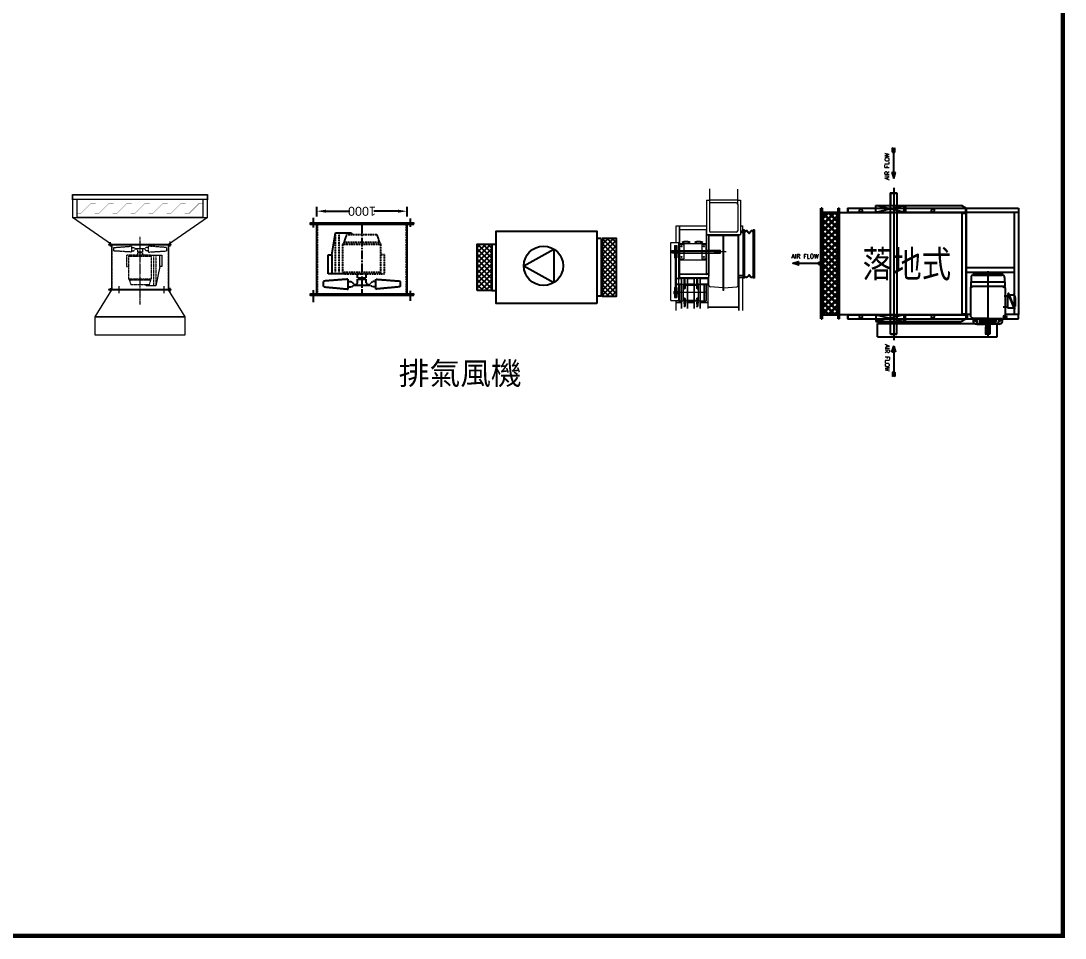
# Model space of a CAD drawing. Header units: millimetres. Extents: x -69706 to 52883, y -6882 to 68885.
# Drawn here: x 34396 to 45984, y 12206 to 22385 of the extents above; entities that cross this region are included whole.
import ezdxf
from ezdxf.enums import TextEntityAlignment as Align

# ---------------------------------------------------------------- set-up
doc = ezdxf.new("R2010")
doc.units = ezdxf.units.MM
for name, pattern in [('CENTER2', [28.575, 19.05, -3.175, 3.175, -3.175]), ('HIDDEN', [0.375, 0.25, -0.125]), ('HIDDEN2', [0.1875, 0.125, -0.0625])]:
    doc.linetypes.add(name, pattern=pattern)
for name, color, linetype, lineweight in [('ACS_PFG_F2', 31, 'Continuous', 50), ('B2F-H-EQ-P-T20001$0$送排風機_EF-軟管', 8, 'Continuous', 35), ('M-HVAC-EQUIPMENT', 1, 'Continuous', 5), ('M-HVAC-EX DUCT', 1, 'Continuous', 5), ('M-HVAC-LOUVER', 30, 'Continuous', 5)]:
    doc.layers.add(name, color=color, linetype=linetype, lineweight=lineweight)
for name, color, linetype in [('B2F-H-EQ-P-T20001$0$P-TXT2.5-落地', 2, 'Continuous'), ('B2F-H-EQ-P-T20001$0$送排風機_EF', 150, 'Continuous'), ('KS-FK', 4, 'Continuous'), ('M-HVAC-AREAS', 4, 'Continuous'), ('M-HVAC-EQPM', 10, 'Continuous'), ('M-HVAC-TEXT', 7, 'Continuous'), ('xh-pl-G03$0$H-EX-DUCT(不出)', 2, 'Continuous'), ('xh-pl-G03$0$H-GEX-EQ', 2, 'Continuous')]:
    doc.layers.add(name, color=color, linetype=linetype)
doc.styles.add('arial', font='arial.ttf')
doc.styles.add('B2F-H-EQ-P-T20001$0$CHINA', font='simplex.shx', dxfattribs={"width": 0.75, "bigfont": 'chineset.shx'})
doc.styles.add('B2F-H-EQ-P-T20001$0$LK-TXT', font='Microsoft JhengHei.ttf')
doc.styles.get("Standard").update_dxf_attribs({"font": 'arial.ttf'})
doc.dimstyles.new('Ac-Dim-250', dxfattribs={"dimtxt": 250, "dimasz": 250, "dimexe": 50, "dimexo": 0, "dimgap": 25, "dimtad": 0, "dimdec": 0, "dimzin": 0, "dimdsep": 46, "dimtxsty": 'arial', "dimcen": 1.5, "dimdle": 0.5, "dimclrd": 256, "dimclre": 256, "dimclrt": 256, "dimadec": 1, "dimazin": 0, "dimtfac": 1, "dimtdec": 0, "dimtix": 1, "dimtofl": 0, "dimtmove": 2, "dimatfit": 3, "dimfxl": 0.125, "dimtolj": 1, "dimtzin": 0, "dimarcsym": 0})

# ---------------------------------------------------------------- blocks, each defined once
blk = doc.blocks.new('*D14')
at = {"layer": 'M-HVAC-AREAS', "color": 0, "lineweight": -2, "ltscale": 8000, "transparency": 16777216}
for p, q in [((2391499, -446002), (2391609, -446002)), ((2391559, -446102), (2391559, -446369)), ((2391559, -446902), (2391559, -446635)), ((2391499, -447002), (2391609, -447002))]:
    blk.add_line(p, q, dxfattribs=at)
at = {"layer": 'M-HVAC-AREAS', "color": 0, "ltscale": 8000, "transparency": 16777216}
for points in [[(2391542, -446102), (2391576, -446102), (2391559, -446002)], [(2391542, -446902), (2391576, -446902), (2391559, -447002)]]:
    blk.add_solid(points, dxfattribs=at)
at = {"layer": 'M-HVAC-AREAS', "color": 0, "ltscale": 8000, "transparency": 16777216, "insert": (2391559, -446502), "char_height": 250, "attachment_point": 5, "rotation": 90, "style": 'arial'}
blk.add_mtext('\\A1;{\\H0.4x;1000}', dxfattribs=at)
blk = doc.blocks.new('xh-pl-G03$0$离心风机1')
at = {"layer": 'xh-pl-G03$0$H-GEX-EQ', "lineweight": 9}
for p, q in [((1440877, 643046), (1440877, 642356)), ((1440948, 643046), (1440948, 642356)), ((1440955, 643046), (1440955, 642356)), ((1442267, 643046), (1442267, 642837)), ((1441600, 642975), (1440955, 642975)), ((1441600, 642968), (1440955, 642968)), ((1441600, 643002), (1441600, 642356)), ((1441760, 642880), (1441600, 642880)), ((1441760, 642872), (1441600, 642872)), ((1442201, 642844), (1441638, 642844)), ((1441638, 642497), (1441638, 642844)), ((1441671, 642872), (1441671, 642499)), ((1441678, 642872), (1441678, 642499)), ((1441760, 643002), (1441760, 642369)), ((1441768, 643002), (1441768, 642369)), ((1442113, 642826), (1441801, 642826)), ((1441801, 642826), (1441801, 642514)), ((1441841, 642895), (1441808, 642895)), ((1441808, 642873), (1441808, 642895)), ((1441808, 642873), (1441841, 642873)), ((1441811, 642960), (1441811, 642954)), ((1441838, 642954), (1441811, 642954)), ((1441811, 642900), (1441811, 642907)), ((1441818, 642963), (1441815, 642963)), ((1441815, 642910), (1441835, 642910)), ((1441818, 642910), (1441815, 642910)), ((1441815, 642897), (1441835, 642897)), ((1441818, 642897), (1441815, 642897)), ((1441825, 642897), (1441816, 642897)), ((1441816, 642871), (1441833, 642871)), ((1441817, 642828), (1441817, 642954)), ((1441817, 642897), (1441817, 642871)), ((1441817, 642849), (1441817, 642792)), ((1441817, 642828), (1441819, 642826)), ((1441817, 642828), (1441833, 642828)), ((1441835, 642963), (1441818, 642963)), ((1441818, 642960), (1441818, 642954)), ((1441835, 642910), (1441818, 642910)), ((1441818, 642900), (1441818, 642907)), ((1441835, 642897), (1441818, 642897)), ((1441819, 642826), (1441819, 642954)), ((1441831, 642826), (1441819, 642826)), ((1441825, 642825), (1441825, 642966)), ((1441825, 642895), (1441825, 642912)), ((1441825, 642869), (1441825, 642899)), ((1441833, 642897), (1441825, 642897)), ((1441825, 642823), (1441825, 642782)), ((1441831, 642826), (1441831, 642954)), ((1441831, 642826), (1441833, 642828)), ((1441832, 642960), (1441832, 642954)), ((1441832, 642900), (1441832, 642907)), ((1441832, 642792), (1441832, 642849)), ((1441833, 642828), (1441833, 642954)), ((1441833, 642897), (1441833, 642871)), ((1441838, 642954), (1441838, 642960)), ((1441838, 642907), (1441838, 642900)), ((1441841, 642873), (1441841, 642895)), ((1441881, 643002), (1441881, 642369)), ((1441890, 643002), (1441890, 642369)), ((1442024, 642880), (1441890, 642880)), ((1442024, 642872), (1441890, 642872)), ((1442024, 643002), (1442024, 642369)), ((1442032, 643002), (1442032, 642369)), ((1442106, 642895), (1442072, 642895)), ((1442072, 642873), (1442072, 642895)), ((1442072, 642873), (1442106, 642873)), ((1442075, 642960), (1442075, 642954)), ((1442102, 642954), (1442075, 642954)), ((1442075, 642900), (1442075, 642907)), ((1442082, 642963), (1442079, 642963)), ((1442079, 642910), (1442099, 642910)), ((1442082, 642910), (1442079, 642910)), ((1442079, 642897), (1442099, 642897)), ((1442082, 642897), (1442079, 642897)), ((1442081, 642828), (1442081, 642954)), ((1442081, 642897), (1442081, 642871)), ((1442089, 642897), (1442081, 642897)), ((1442081, 642871), (1442097, 642871)), ((1442081, 642792), (1442081, 642849)), ((1442081, 642828), (1442083, 642826)), ((1442081, 642828), (1442097, 642828)), ((1442099, 642963), (1442082, 642963)), ((1442082, 642960), (1442082, 642954)), ((1442099, 642910), (1442082, 642910)), ((1442082, 642900), (1442082, 642907)), ((1442099, 642897), (1442082, 642897)), ((1442083, 642826), (1442083, 642954)), ((1442095, 642826), (1442083, 642826)), ((1442089, 642825), (1442089, 642966)), ((1442089, 642895), (1442089, 642912)), ((1442089, 642869), (1442089, 642899)), ((1442097, 642897), (1442089, 642897)), ((1442089, 642823), (1442089, 642782)), ((1442095, 642826), (1442095, 642954)), ((1442095, 642826), (1442097, 642828)), ((1442096, 642960), (1442096, 642954)), ((1442096, 642900), (1442096, 642907)), ((1442097, 642828), (1442097, 642954)), ((1442097, 642897), (1442097, 642871)), ((1442097, 642849), (1442097, 642792)), ((1442102, 642954), (1442102, 642960)), ((1442102, 642907), (1442102, 642900)), ((1442106, 642873), (1442106, 642895)), ((1442113, 642826), (1442113, 642514)), ((1442146, 643002), (1442146, 642369)), ((1442154, 643002), (1442154, 642369)), ((1442267, 642880), (1442154, 642880)), ((1442267, 642872), (1442154, 642872)), ((1442189, 642872), (1442189, 642499)), ((1442196, 642872), (1442196, 642499)), ((1442201, 642497), (1442201, 642844)), ((1442375, 642837), (1442209, 642837)), ((1442209, 642837), (1442209, 641625)), ((1442375, 642837), (1442375, 641625)), ((1441268, 642627), (1441285, 642627)), ((1441268, 642627), (1441268, 641465)), ((1441268, 642627), (1441285, 642627)), ((1441285, 642627), (1441285, 641465)), ((1441638, 642670), (1442316, 642670)), ((1441804, 642802), (1441846, 642802)), ((1442068, 642802), (1442110, 642802)), ((1442316, 642692), (1442201, 642692)), ((1442316, 642648), (1442201, 642648)), ((1442300, 642774), (1442253, 642774)), ((1442253, 642566), (1442253, 642774)), ((1442269, 641687), (1442269, 642774)), ((1442284, 641687), (1442284, 642774)), ((1442300, 642566), (1442300, 642774)), ((1442316, 642648), (1442316, 642692)), ((1440973, 642456), (1440955, 642456)), ((1440973, 642385), (1440955, 642385)), ((1440973, 642378), (1440955, 642378)), ((1440966, 642407), (1440973, 642407)), ((1440966, 641465), (1440966, 642407)), ((1440973, 642525), (1440973, 641465)), ((1440973, 641465), (1440973, 642407)), ((1441268, 642569), (1440998, 642551)), ((1441268, 642569), (1440998, 642551)), ((1441285, 642569), (1441556, 642551)), ((1441581, 642525), (1441581, 641465)), ((1441760, 642499), (1441600, 642499)), ((1441760, 642490), (1441600, 642490)), ((1441760, 642377), (1441600, 642377)), ((1442201, 642497), (1441638, 642497)), ((1442113, 642514), (1441801, 642514)), ((1441804, 642538), (1441846, 642538)), ((1441841, 642504), (1441808, 642504)), ((1441808, 642482), (1441808, 642504)), ((1441808, 642482), (1441841, 642482)), ((1441811, 642477), (1441811, 642470)), ((1441838, 642387), (1441811, 642387)), ((1441811, 642381), (1441811, 642387)), ((1441815, 642480), (1441835, 642480)), ((1441818, 642480), (1441815, 642480)), ((1441815, 642467), (1441835, 642467)), ((1441818, 642467), (1441815, 642467)), ((1441818, 642377), (1441815, 642377)), ((1441825, 642506), (1441816, 642506)), ((1441816, 642480), (1441833, 642480)), ((1441817, 642528), (1441817, 642585)), ((1441817, 642512), (1441819, 642514)), ((1441817, 642512), (1441833, 642512)), ((1441817, 642512), (1441817, 642387)), ((1441817, 642506), (1441817, 642480)), ((1441835, 642480), (1441818, 642480)), ((1441818, 642477), (1441818, 642470)), ((1441835, 642467), (1441818, 642467)), ((1441818, 642381), (1441818, 642387)), ((1441835, 642377), (1441818, 642377)), ((1441831, 642514), (1441819, 642514)), ((1441819, 642514), (1441819, 642387)), ((1441825, 642559), (1441825, 642517)), ((1441825, 642516), (1441825, 642375)), ((1441825, 642478), (1441825, 642508)), ((1441833, 642506), (1441825, 642506)), ((1441825, 642482), (1441825, 642465)), ((1441831, 642514), (1441833, 642512)), ((1441831, 642514), (1441831, 642387)), ((1441832, 642585), (1441832, 642528)), ((1441832, 642477), (1441832, 642470)), ((1441832, 642381), (1441832, 642387)), ((1441833, 642512), (1441833, 642387)), ((1441833, 642506), (1441833, 642480)), ((1441838, 642470), (1441838, 642477)), ((1441838, 642387), (1441838, 642381)), ((1441841, 642482), (1441841, 642504)), ((1442024, 642499), (1441890, 642499)), ((1442024, 642490), (1441890, 642490)), ((1442024, 642377), (1441890, 642377)), ((1442068, 642538), (1442110, 642538)), ((1442106, 642504), (1442072, 642504)), ((1442072, 642482), (1442072, 642504)), ((1442072, 642482), (1442106, 642482)), ((1442075, 642477), (1442075, 642470)), ((1442075, 642381), (1442075, 642387)), ((1442102, 642387), (1442075, 642387)), ((1442079, 642480), (1442099, 642480)), ((1442082, 642480), (1442079, 642480)), ((1442079, 642467), (1442099, 642467)), ((1442082, 642467), (1442079, 642467)), ((1442082, 642377), (1442079, 642377)), ((1442081, 642528), (1442081, 642585)), ((1442081, 642512), (1442083, 642514)), ((1442081, 642512), (1442097, 642512)), ((1442081, 642512), (1442081, 642387)), ((1442081, 642506), (1442081, 642480)), ((1442089, 642506), (1442081, 642506)), ((1442081, 642480), (1442097, 642480)), ((1442099, 642480), (1442082, 642480)), ((1442082, 642477), (1442082, 642470)), ((1442099, 642467), (1442082, 642467)), ((1442082, 642381), (1442082, 642387)), ((1442099, 642377), (1442082, 642377)), ((1442095, 642514), (1442083, 642514)), ((1442083, 642514), (1442083, 642387)), ((1442089, 642559), (1442089, 642517)), ((1442089, 642516), (1442089, 642375)), ((1442089, 642478), (1442089, 642508)), ((1442097, 642506), (1442089, 642506)), ((1442089, 642482), (1442089, 642465)), ((1442095, 642514), (1442097, 642512)), ((1442095, 642514), (1442095, 642387)), ((1442096, 642477), (1442096, 642470)), ((1442096, 642381), (1442096, 642387)), ((1442097, 642585), (1442097, 642528)), ((1442097, 642512), (1442097, 642387)), ((1442097, 642506), (1442097, 642480)), ((1442102, 642470), (1442102, 642477)), ((1442102, 642387), (1442102, 642381)), ((1442106, 642482), (1442106, 642504)), ((1442267, 642499), (1442154, 642499)), ((1442267, 642490), (1442154, 642490)), ((1442267, 642377), (1442154, 642377)), ((1442300, 642566), (1442253, 642566)), ((1440633, 642371), (1440646, 642371)), ((1440633, 641363), (1440633, 642371)), ((1440646, 642371), (1440660, 642371)), ((1440646, 641363), (1440646, 642371)), ((1440646, 642371), (1440646, 641363)), ((1440646, 641363), (1440646, 642371)), ((1440660, 642371), (1440660, 641363)), ((1440888, 642353), (1440833, 642353)), ((1440841, 642371), (1440854, 642371)), ((1440841, 641363), (1440841, 642371)), ((1440854, 642371), (1440868, 642371)), ((1440854, 641363), (1440854, 642371)), ((1440854, 642371), (1440854, 641363)), ((1440854, 642313), (1440973, 642313)), ((1440868, 642371), (1440868, 641363)), ((1440966, 642356), (1440868, 642356)), ((1440960, 642350), (1440868, 642350)), ((1440868, 642322), (1440966, 642322)), ((1440960, 642350), (1440960, 642322)), ((1440966, 642356), (1440966, 642322)), ((1442189, 642356), (1441581, 642356)), ((1441581, 642330), (1441581, 642278)), ((1441582, 642330), (1441581, 642330)), ((1441581, 641465), (1441581, 642278)), ((1441581, 642278), (1441633, 642278)), ((1441587, 642291), (1441587, 642325)), ((1441633, 642285), (1441591, 642285)), ((1441628, 642284), (1441594, 642284)), ((1442267, 642369), (1441600, 642369)), ((1441639, 642290), (1441633, 642290)), ((1441633, 641344), (1441633, 642290)), ((1441633, 642278), (1441633, 642279)), ((1441639, 641344), (1441639, 642290)), ((1442189, 642285), (1441639, 642285)), ((1442201, 642284), (1441639, 642284)), ((1442201, 642278), (1441639, 642278)), ((1442201, 642278), (1441639, 642278)), ((1441671, 642369), (1441671, 642356)), ((1441678, 642369), (1441678, 642356)), ((1442189, 642369), (1442189, 642284)), ((1442196, 642369), (1442196, 642284)), ((1442197, 641356), (1442197, 642278)), ((1442201, 641351), (1442201, 642284)), ((1442201, 641986), (1441639, 641986)), ((1441732, 641965), (1441644, 641965)), ((1441644, 641669), (1441644, 641965)), ((1441732, 641669), (1441732, 641965)), ((1442196, 641965), (1442108, 641965)), ((1442108, 641669), (1442108, 641965)), ((1442196, 641669), (1442196, 641965)), ((1442253, 641687), (1442253, 641947)), ((1442300, 641947), (1442253, 641947)), ((1442300, 641687), (1442300, 641947)), ((1441224, 641817), (1441330, 641817)), ((1441224, 641817), (1441330, 641817)), ((1441277, 641764), (1441277, 641870)), ((1441277, 641764), (1441277, 641870)), ((1441630, 641846), (1441342, 641846)), ((1441342, 641846), (1441342, 641788)), ((1441474, 641839), (1441342, 641839)), ((1441342, 641817), (1442359, 641817)), ((1441630, 641788), (1441342, 641788)), ((1441474, 641846), (1441474, 641839)), ((1441630, 641846), (1441630, 641788)), ((1442201, 641846), (1441630, 641846)), ((1442201, 641789), (1441630, 641789)), ((1442201, 641846), (1442201, 641789)), ((1442359, 641843), (1442201, 641843)), ((1442359, 641791), (1442201, 641791)), ((1442359, 641843), (1442359, 641791)), ((1442201, 641648), (1441639, 641648)), ((1441732, 641669), (1441644, 641669)), ((1441715, 641617), (1441717, 641621)), ((1441717, 641614), (1441715, 641617)), ((1441717, 641621), (1441721, 641625)), ((1441721, 641610), (1441717, 641614)), ((1441721, 641625), (1441728, 641628)), ((1441728, 641607), (1441721, 641610)), ((1441728, 641628), (1441737, 641631)), ((1441737, 641604), (1441728, 641607)), ((1441737, 641631), (1441749, 641633)), ((1441749, 641601), (1441737, 641604)), ((1441749, 641633), (1441762, 641635)), ((1441762, 641599), (1441749, 641601)), ((1441762, 641635), (1441776, 641637)), ((1441776, 641598), (1441762, 641599)), ((1441776, 641637), (1441791, 641637)), ((1441791, 641597), (1441776, 641598)), ((1441791, 641637), (1441806, 641637)), ((1441806, 641598), (1441791, 641597)), ((1441806, 641637), (1441821, 641636)), ((1441821, 641599), (1441806, 641598)), ((1441821, 641636), (1441834, 641635)), ((1441834, 641600), (1441821, 641599)), ((1441834, 641635), (1441847, 641632)), ((1441847, 641602), (1441834, 641600)), ((1441847, 641632), (1441857, 641630)), ((1441857, 641605), (1441847, 641602)), ((1441857, 641630), (1441865, 641626)), ((1441865, 641608), (1441857, 641605)), ((1441865, 641626), (1441871, 641623)), ((1441871, 641612), (1441865, 641608)), ((1441871, 641623), (1441874, 641619)), ((1441874, 641615), (1441871, 641612)), ((1441874, 641619), (1441874, 641615)), ((1441980, 641617), (1441981, 641621)), ((1441981, 641614), (1441980, 641617)), ((1441981, 641621), (1441986, 641625)), ((1441986, 641610), (1441981, 641614)), ((1441986, 641625), (1441993, 641628)), ((1441993, 641607), (1441986, 641610)), ((1441993, 641628), (1442002, 641631)), ((1442002, 641604), (1441993, 641607)), ((1442002, 641631), (1442013, 641633)), ((1442013, 641601), (1442002, 641604)), ((1442013, 641633), (1442026, 641635)), ((1442026, 641599), (1442013, 641601)), ((1442026, 641635), (1442040, 641637)), ((1442040, 641598), (1442026, 641599)), ((1442040, 641637), (1442055, 641637)), ((1442055, 641597), (1442040, 641598)), ((1442055, 641637), (1442070, 641637)), ((1442070, 641598), (1442055, 641597)), ((1442070, 641637), (1442085, 641636)), ((1442085, 641599), (1442070, 641598)), ((1442085, 641636), (1442099, 641635)), ((1442099, 641600), (1442085, 641599)), ((1442099, 641635), (1442111, 641632)), ((1442111, 641602), (1442099, 641600)), ((1442196, 641669), (1442108, 641669)), ((1442111, 641632), (1442121, 641630)), ((1442121, 641605), (1442111, 641602)), ((1442121, 641630), (1442130, 641626)), ((1442130, 641608), (1442121, 641605)), ((1442130, 641626), (1442135, 641623)), ((1442135, 641612), (1442130, 641608)), ((1442135, 641623), (1442138, 641619)), ((1442138, 641615), (1442135, 641612)), ((1442138, 641619), (1442138, 641615)), ((1442375, 641625), (1442209, 641625)), ((1442300, 641687), (1442253, 641687)), ((1442267, 641625), (1442267, 641278)), ((1440633, 641363), (1440646, 641363)), ((1440646, 641363), (1440660, 641363)), ((1440888, 641381), (1440833, 641381)), ((1440841, 641363), (1440854, 641363)), ((1440854, 641421), (1440923, 641421)), ((1440854, 641363), (1440868, 641363)), ((1440868, 641413), (1440923, 641413)), ((1440923, 641384), (1440868, 641384)), ((1440923, 641378), (1440868, 641378)), ((1440877, 641378), (1440877, 641278)), ((1440923, 640738), (1440923, 641465)), ((1441630, 641465), (1440923, 641465)), ((1441630, 641455), (1440923, 641455)), ((1440973, 641488), (1441581, 641488)), ((1440981, 640823), (1440981, 641380)), ((1441008, 641407), (1441546, 641407)), ((1441572, 640823), (1441572, 641380)), ((1441630, 640738), (1441630, 641465)), ((1441630, 641356), (1441633, 641356)), ((1441633, 641350), (1441630, 641350)), ((1441633, 641356), (1441633, 641355)), ((1441639, 641344), (1441633, 641344)), ((1442201, 641356), (1441639, 641356)), ((1442201, 641356), (1441639, 641356)), ((1442201, 641351), (1441639, 641351)), ((1442189, 641350), (1441639, 641350)), ((1442189, 641351), (1442189, 641278)), ((1442196, 641351), (1442196, 641278)), ((1440923, 641278), (1440877, 641278)), ((1442189, 641278), (1441630, 641278)), ((1442267, 641278), (1442189, 641278)), ((1440985, 640738), (1440923, 640738)), ((1440981, 640823), (1440981, 640512)), ((1440981, 640738), (1441559, 640738)), ((1441008, 640796), (1441537, 640796)), ((1441537, 640796), (1441546, 640796)), ((1441630, 640738), (1441559, 640738)), ((1441572, 640506), (1441572, 640823))]:
    blk.add_line(p, q, dxfattribs=at)
at = {"layer": 'xh-pl-G03$0$H-GEX-EQ', "lineweight": 9, "ltscale": 0.2}
for p, q in [((1440646, 642307), (1440633, 642307)), ((1440646, 641427), (1440633, 641427))]:
    blk.add_line(p, q, dxfattribs=at)
at = {"layer": 'xh-pl-G03$0$H-GEX-EQ', "lineweight": 9}
for centre, radius in [((1441825, 642802), 7.54), ((1442089, 642802), 7.54), ((1441825, 642538), 7.54), ((1442089, 642538), 7.54), ((1441688, 641927), 10.4), ((1442152, 641927), 10.4), ((1441688, 641707), 10.4), ((1442152, 641707), 10.4)]:
    blk.add_circle(centre, radius, dxfattribs=at)
for centre, radius, start, end in [((1441816, 642879), 17.7, 61.9275, 118.0725), ((1441816, 642889), 17.7, 241.9275, 298.0725), ((1441815, 642960), 3.39, 4.5389, 175.4611), ((1441815, 642907), 3.39, 4.5389, 175.4611), ((1441815, 642900), 3.39, 184.5389, 355.4611), ((1441825, 642849), 7.54, 0, 180), ((1441825, 642954), 8.87, 40.4174, 139.5826), ((1441825, 642901), 8.87, 40.4174, 139.5826), ((1441825, 642906), 8.87, 220.4174, 319.5826), ((1441833, 642879), 17.7, 61.9275, 118.0725), ((1441833, 642889), 17.7, 241.9275, 298.0725), ((1441835, 642960), 3.39, 4.5389, 175.4611), ((1441835, 642907), 3.39, 4.5389, 175.4611), ((1441835, 642900), 3.39, 184.5389, 355.4611), ((1442081, 642879), 17.7, 61.9275, 118.0725), ((1442081, 642889), 17.7, 241.9275, 298.0725), ((1442079, 642960), 3.39, 4.5389, 175.4611), ((1442079, 642907), 3.39, 4.5389, 175.4611), ((1442079, 642900), 3.39, 184.5389, 355.4611), ((1442089, 642849), 7.54, 0, 180), ((1442089, 642954), 8.87, 40.4174, 139.5826), ((1442089, 642901), 8.87, 40.4174, 139.5826), ((1442089, 642906), 8.87, 220.4174, 319.5826), ((1442097, 642879), 17.7, 61.9275, 118.0725), ((1442097, 642889), 17.7, 241.9275, 298.0725), ((1442099, 642960), 3.39, 4.5389, 175.4611), ((1442099, 642907), 3.39, 4.5389, 175.4611), ((1442099, 642900), 3.39, 184.5389, 355.4611), ((1441825, 642792), 7.54, 180, 0), ((1442089, 642792), 7.54, 180, 0), ((1440999, 642525), 26.4, 93.7954, 180), ((1440999, 642525), 26.4, 93.7954, 180), ((1441554, 642525), 26.4, 0, 86.2046), ((1441816, 642488), 17.7, 61.9275, 118.0725), ((1441816, 642498), 17.7, 241.9275, 298.0725), ((1441815, 642477), 3.39, 4.5389, 175.4611), ((1441815, 642470), 3.39, 184.5389, 355.4611), ((1441815, 642381), 3.39, 184.5389, 355.4611), ((1441825, 642585), 7.54, 0, 180), ((1441825, 642528), 7.54, 180, 0), ((1441825, 642471), 8.87, 40.4174, 139.5826), ((1441825, 642476), 8.87, 220.4174, 319.5826), ((1441825, 642386), 8.87, 220.4174, 319.5826), ((1441833, 642488), 17.7, 61.9275, 118.0725), ((1441833, 642498), 17.7, 241.9275, 298.0725), ((1441835, 642477), 3.39, 4.5389, 175.4611), ((1441835, 642470), 3.39, 184.5389, 355.4611), ((1441835, 642381), 3.39, 184.5389, 355.4611), ((1442081, 642488), 17.7, 61.9275, 118.0725), ((1442081, 642498), 17.7, 241.9275, 298.0725), ((1442079, 642477), 3.39, 4.5389, 175.4611), ((1442079, 642470), 3.39, 184.5389, 355.4611), ((1442079, 642381), 3.39, 184.5389, 355.4611), ((1442089, 642585), 7.54, 0, 180), ((1442089, 642528), 7.54, 180, 0), ((1442089, 642471), 8.87, 40.4174, 139.5826), ((1442089, 642476), 8.87, 220.4174, 319.5826), ((1442089, 642386), 8.87, 220.4174, 319.5826), ((1442097, 642488), 17.7, 61.9275, 118.0725), ((1442097, 642498), 17.7, 241.9275, 298.0725), ((1442099, 642477), 3.39, 4.5389, 175.4611), ((1442099, 642470), 3.39, 184.5389, 355.4611), ((1442099, 642381), 3.39, 184.5389, 355.4611), ((1441582, 642325), 4.68, 0, 90), ((1441594, 642291), 6.76, 180, 270), ((1441628, 642279), 4.68, 0, 90), ((1441008, 641380), 26.4, 90, 180), ((1441546, 641380), 26.4, 0, 90), ((1441628, 641355), 4.68, 298.1786, 0), ((1441008, 640823), 26.4, 180, 270), ((1441546, 640823), 26.4, 270, 0)]:
    blk.add_arc(centre, radius, start, end, dxfattribs=at)
at = {"layer": 'xh-pl-G03$0$H-GEX-EQ'}
for points in [[(1440646, 642307), (1440702, 642354), (1440743, 642299), (1440780, 642351), (1440854, 642313)], [(1440646, 641427), (1440702, 641380), (1440743, 641436), (1440780, 641383), (1440854, 641421)]]:
    blk.add_spline(points, degree=3, dxfattribs=at)
blk = doc.blocks.new('A$C06F84C66')
at = {"layer": 'KS-FK'}
for p, q in [((50, 760), (50, 730)), ((50, 760), (450, 760)), ((450, 760), (450, 730)), ((240, 222.5), (123.8, 429.8)), ((123.8, 429.8), (356.2, 429.8)), ((240, 222.5), (356.2, 429.8)), ((90, 0), (90, 30)), ((410, 0), (410, 30)), ((90, 0), (410, 0))]:
    blk.add_line(p, q, dxfattribs=at)
blk.add_lwpolyline([(500, 730), (500, 30), (0, 30), (0, 730)], close=True, dxfattribs=at)
blk.add_circle((240, 358.7), 136.3, dxfattribs=at)
blk = doc.blocks.new('B2F-H-EQ-P-T20001$0$EF-B2F01~09')
at = {"layer": 'B2F-H-EQ-P-T20001$0$送排風機_EF'}
for p, q in [((-1398, 1851), (-1398, 1897)), ((-1385, 1884), (-1398, 1897)), ((-1398, 1896), (-1398, 1896)), ((-1396, 1895), (-1398, 1894)), ((-1395, 1894), (-1398, 1891)), ((-1394, 1893), (-1398, 1889)), ((-1393, 1892), (-1398, 1887)), ((-1392, 1891), (-1398, 1884)), ((-1391, 1889), (-1398, 1882)), ((-1389, 1888), (-1398, 1880)), ((-1388, 1887), (-1398, 1877)), ((-1387, 1886), (-1398, 1875)), ((-1386, 1885), (-1398, 1873)), ((-1385, 1883), (-1398, 1870)), ((-1385, 1881), (-1398, 1868)), ((-1385, 1879), (-1398, 1866)), ((-1385, 1876), (-1398, 1863)), ((-1385, 1874), (-1398, 1861)), ((-1385, 1872), (-1398, 1859)), ((-1385, 1869), (-1398, 1856)), ((-1385, 1867), (-1398, 1854)), ((-1385, 1865), (-1398, 1852)), ((-1385, 1862), (-1397, 1850)), ((-1385, 1860), (-1396, 1849)), ((-1385, 1858), (-1395, 1848)), ((-1385, 1855), (-1394, 1847)), ((-1385, 1884), (-1372, 1897)), ((-1385, 1560), (-1385, 1884)), ((-1372, 1851), (-1372, 1897)), ((-1398, 1851), (-1385, 1838)), ((-1385, 1853), (-1393, 1845)), ((-1385, 1851), (-1391, 1844)), ((-1385, 1848), (-1390, 1843)), ((-1385, 1846), (-1389, 1842)), ((-1385, 1844), (-1388, 1841)), ((-1385, 1841), (-1387, 1840)), ((-1385, 1839), (-1386, 1838)), ((-1385, 1838), (-1372, 1851)), ((-1385, 1613), (-1405, 1626)), ((-1405, 1626), (-1385, 1560)), ((-1404, 1626), (-1405, 1626)), ((-1403, 1625), (-1404, 1624)), ((-1402, 1624), (-1404, 1622)), ((-1400, 1623), (-1403, 1621)), ((-1399, 1622), (-1402, 1619)), ((-1365, 1626), (-1385, 1613)), ((-1385, 1560), (-1365, 1626)), ((-1397, 1621), (-1402, 1617)), ((-1396, 1621), (-1401, 1615)), ((-1395, 1620), (-1401, 1613)), ((-1393, 1619), (-1400, 1612)), ((-1392, 1618), (-1400, 1610)), ((-1390, 1617), (-1399, 1608)), ((-1389, 1616), (-1399, 1606)), ((-1388, 1615), (-1398, 1604)), ((-1386, 1614), (-1398, 1603)), ((-1385, 1613), (-1397, 1601)), ((-1385, 1611), (-1397, 1599)), ((-1385, 1608), (-1396, 1597)), ((-1385, 1606), (-1395, 1595)), ((-1385, 1604), (-1395, 1594)), ((-1385, 1601), (-1394, 1592)), ((-1385, 1599), (-1394, 1590)), ((-1385, 1597), (-1393, 1588)), ((-1385, 1594), (-1393, 1586)), ((-1385, 1592), (-1392, 1585)), ((-1385, 1590), (-1392, 1583)), ((-1385, 1587), (-1391, 1581)), ((-1385, 1585), (-1391, 1579)), ((-1385, 1583), (-1390, 1577)), ((-1385, 1580), (-1390, 1576)), ((-1385, 1578), (-1389, 1574)), ((-1385, 1576), (-1388, 1572)), ((-1385, 1573), (-1388, 1570)), ((-1385, 1571), (-1387, 1568)), ((-1385, 1569), (-1387, 1567)), ((-1385, 1566), (-1386, 1565)), ((-1385, 1564), (-1386, 1563)), ((-1385, 1562), (-1385, 1561)), ((-1424, 1398), (-1352, 1398)), ((-1424, 1398), (-1424, 1273)), ((-1418, 1398), (-1420, 1396)), ((-1420, 1396), (-1350, 1396)), ((-1420, 1396), (-1420, 1255)), ((-1385, 1453), (-1385, -234)), ((-1352, 1398), (-1350, 1396)), ((-1350, 1396), (-1350, 1255)), ((-1420, -30), (-1420, 1302)), ((-1350, 1302), (-1350, -30)), ((-1989, 1180), (-581, 1180)), ((-1989, 1180), (-1989, 50)), ((-1989, 1180), (-1092, 1180)), ((-1900, 1230), (-581, 1230)), ((-1900, 1230), (-1900, 1180)), ((-1895, 1230), (-1895, 1185)), ((-1895, 1185), (-586, 1185)), ((-1585, 1260), (-1268, 1260)), ((-1585, 1185), (-1268, 1260)), ((-1268, 1185), (-1585, 1260)), ((-1585, 1185), (-1585, 1260)), ((-1585, 1185), (-1268, 1185)), ((-1268, 1260), (-634, 1260)), ((-1268, 1185), (-1268, 1260)), ((-1268, 1260), (-1268, 1185)), ((-1256, 1260), (-1256, 1185)), ((-586, 1230), (-634, 1260)), ((-631, 1180), (-631, 50)), ((-631, 1180), (-581, 1180)), ((-631, 1175), (-586, 1175)), ((-586, 1185), (-586, 1230)), ((-586, 1180), (-586, 50)), ((-581, 1230), (0, 1230)), ((-581, 1180), (-581, 1230)), ((-581, 1180), (-581, 1230)), ((-581, 1180), (-581, 1230)), ((-581, 1180), (-581, 1230)), ((-581, 1230), (-581, 1180)), ((0, 1180), (-581, 1180)), ((-581, 1180), (-581, 50)), ((-50, 1180), (-50, 520)), ((0, 1230), (0, 1180)), ((0, 1180), (0, 50)), ((-581, 1102), (-581, 46)), ((-581, 1102), (-581, 46)), ((-581, 1102), (-581, 46)), ((-581, 46), (-581, 1052)), ((-581, 46), (-581, 1052)), ((-581, 46), (-581, 1052)), ((-581, 46), (-581, 1052)), ((-581, 646), (-581, 1052)), ((-581, 646), (-581, 1052)), ((-2506, 617), (-2440, 637)), ((-2506, 617), (-2183, 617)), ((-2440, 597), (-2506, 617)), ((-2505, 617), (-2506, 617)), ((-2503, 617), (-2504, 616)), ((-2501, 617), (-2502, 616)), ((-2498, 617), (-2500, 615)), ((-2496, 617), (-2498, 615)), ((-2494, 617), (-2497, 614)), ((-2491, 617), (-2495, 614)), ((-2489, 617), (-2493, 613)), ((-2487, 617), (-2491, 612)), ((-2484, 617), (-2489, 612)), ((-2482, 617), (-2488, 611)), ((-2480, 617), (-2486, 611)), ((-2477, 617), (-2484, 610)), ((-2475, 617), (-2482, 610)), ((-2473, 617), (-2480, 609)), ((-2470, 617), (-2479, 609)), ((-2468, 617), (-2477, 608)), ((-2466, 617), (-2475, 608)), ((-2463, 617), (-2473, 607)), ((-2461, 617), (-2471, 607)), ((-2459, 617), (-2470, 606)), ((-2456, 617), (-2468, 605)), ((-2454, 617), (-2466, 605)), ((-2453, 616), (-2464, 604)), ((-2452, 614), (-2462, 604)), ((-2451, 613), (-2461, 603)), ((-2450, 612), (-2459, 603)), ((-2449, 610), (-2457, 602)), ((-2448, 609), (-2455, 602)), ((-2440, 637), (-2454, 617)), ((-2454, 617), (-2440, 597)), ((-2447, 607), (-2454, 601)), ((-2446, 606), (-2452, 601)), ((-2445, 605), (-2450, 600)), ((-2444, 603), (-2448, 600)), ((-2443, 602), (-2446, 599)), ((-2443, 600), (-2445, 598)), ((-2442, 599), (-2443, 598)), ((-2441, 598), (-2441, 597)), ((-2229, 617), (-2216, 630)), ((-2216, 604), (-2229, 617)), ((-2228, 617), (-2228, 616)), ((-2225, 617), (-2227, 615)), ((-2223, 617), (-2226, 614)), ((-2221, 617), (-2225, 613)), ((-2218, 617), (-2224, 612)), ((-2216, 617), (-2223, 611)), ((-2214, 617), (-2221, 609)), ((-2211, 617), (-2220, 608)), ((-2209, 617), (-2219, 607)), ((-2207, 617), (-2218, 606)), ((-2204, 617), (-2217, 605)), ((-2216, 630), (-2170, 630)), ((-2216, 604), (-2170, 604)), ((-2202, 617), (-2215, 604)), ((-2200, 617), (-2213, 604)), ((-2197, 617), (-2211, 604)), ((-2195, 617), (-2208, 604)), ((-2193, 617), (-2206, 604)), ((-2190, 617), (-2204, 604)), ((-2188, 617), (-2201, 604)), ((-2186, 617), (-2199, 604)), ((-2183, 617), (-2197, 604)), ((-2182, 616), (-2194, 604)), ((-2181, 615), (-2192, 604)), ((-2180, 614), (-2190, 604)), ((-2178, 613), (-2187, 604)), ((-2177, 611), (-2185, 604)), ((-2183, 617), (-2170, 630)), ((-2183, 617), (-2170, 604)), ((-2176, 610), (-2183, 604)), ((-2175, 609), (-2180, 604)), ((-2174, 608), (-2178, 604)), ((-2173, 607), (-2176, 604)), ((-2172, 606), (-2173, 604)), ((-2170, 605), (-2171, 604)), ((-582, 570), (-50, 570)), ((-582, 520), (-50, 520)), ((-214, 485), (-505, 485)), ((-499, 504), (-499, 485)), ((-182, 504), (-499, 504)), ((-499, 485), (-182, 485)), ((-341, 529), (-341, -197)), ((-182, 504), (-182, 485)), ((-50, 520), (-50, 50)), ((-511, 356), (-529, 350)), ((-528, 410), (-528, 360)), ((-153, 360), (-528, 360)), ((-526, 461), (-526, 411)), ((-526, 411), (-153, 411)), ((-170, 356), (-152, 350)), ((-155, 461), (-155, 411)), ((-153, 411), (-153, 360)), ((-532, 344), (-532, 22)), ((-124, 254), (-161, 254)), ((-148, 344), (-148, 22)), ((-120, 263), (-124, 254)), ((-124, 254), (-124, 130)), ((-119, 124), (-119, 264)), ((-45, 113), (-114, 281)), ((-113, 269), (-59, 269)), ((-40, 115), (-109, 283)), ((-42, 251), (-38, 225)), ((-124, 129), (-170, 129)), ((-124, 130), (-119, 122)), ((-55, 120), (-115, 120)), ((-55, 120), (-38, 138)), ((-38, 224), (-38, 138)), ((-1989, 50), (-581, 50)), ((-1989, 50), (-1092, 50)), ((-1900, 50), (-1900, 0)), ((-1895, 45), (-586, 45)), ((-1895, 45), (-1895, 0)), ((-1585, 45), (-1585, -30)), ((-1268, 45), (-1585, -30)), ((-1585, 45), (-1268, -30)), ((-1585, 45), (-1268, 45)), ((-1268, -30), (-1268, 45)), ((-1268, 45), (-1268, -30)), ((-1256, -30), (-1256, 45)), ((-631, 55), (-586, 55)), ((-631, 50), (-581, 50)), ((-586, 45), (-586, 0)), ((-532, 50), (-581, 50)), ((-581, 50), (-581, 0)), ((-570, 45), (-581, 45)), ((-581, 0), (-440, 0)), ((-570, 50), (-570, 0)), ((-511, 9), (-529, 15)), ((-342, 6), (-507, 6)), ((-507, 6), (-504, -27)), ((-498, 6), (-499, 6)), ((-343, 6), (-177, 6)), ((-183, 6), (-182, 6)), ((-177, 6), (-180, -27)), ((-170, 9), (-152, 15)), ((-170, 0), (0, 0)), ((0, 50), (-148, 50)), ((0, 0), (0, 50)), ((-1900, 0), (-581, 0)), ((-1585, -30), (-1185, -30)), ((-1566, -200), (-1566, -50)), ((-1566, -50), (-238, -50)), ((-1420, -168), (-1420, -30)), ((-1420, -168), (-1420, -30)), ((-1352, -168), (-1352, -58)), ((-1350, -168), (-1350, -30)), ((-1268, -30), (-634, -30)), ((-586, 0), (-634, -30)), ((-342, -3), (-507, -3)), ((-501, -13), (-504, -3)), ((-465, -9), (-489, -9)), ((-484, -10), (-465, -10)), ((-484, -26), (-484, -10)), ((-465, -26), (-484, -26)), ((-468, -3), (-464, -27)), ((-465, -10), (-465, -11)), ((-464, -58), (-342, -58)), ((-435, -3), (-432, -27)), ((-413, -3), (-410, -27)), ((-398, -3), (-394, -27)), ((-386, -3), (-382, -27)), ((-380, -3), (-377, -20)), ((-379, -32), (-379, -20)), ((-379, -20), (-342, -20)), ((-342, -32), (-379, -32)), ((-371, -3), (-369, -20)), ((-368, -88), (-368, -168)), ((-364, -60), (-364, -168)), ((-343, -3), (-177, -3)), ((-305, -20), (-343, -20)), ((-343, -32), (-305, -32)), ((-220, -58), (-343, -58)), ((-317, -60), (-317, -168)), ((-313, -3), (-315, -20)), ((-304, -3), (-307, -20)), ((-305, -32), (-305, -20)), ((-298, -3), (-302, -27)), ((-287, -3), (-290, -27)), ((-271, -3), (-275, -27)), ((-249, -3), (-253, -27)), ((-238, -200), (-238, -50)), ((-217, -3), (-220, -27)), ((-219, -9), (-196, -9)), ((-200, -10), (-219, -10)), ((-219, -10), (-219, -11)), ((-219, -26), (-200, -26)), ((-200, -26), (-200, -10)), ((-183, -13), (-181, -3)), ((-1566, -200), (-238, -200)), ((-1420, -166), (-1350, -166)), ((-1418, -168), (-1420, -166)), ((-1418, -168), (-1420, -166)), ((-1418, -168), (-1352, -168)), ((-1352, -168), (-1350, -166)), ((-319, -168), (-369, -168)), ((-1405, -368), (-1385, -302)), ((-1386, -356), (-1398, -344)), ((-1388, -357), (-1398, -346)), ((-1385, -352), (-1397, -341)), ((-1385, -355), (-1397, -343)), ((-1385, -350), (-1396, -339)), ((-1385, -345), (-1395, -335)), ((-1385, -348), (-1395, -337)), ((-1385, -341), (-1394, -332)), ((-1385, -343), (-1394, -334)), ((-1385, -336), (-1393, -328)), ((-1385, -338), (-1393, -330)), ((-1385, -331), (-1392, -325)), ((-1385, -334), (-1392, -326)), ((-1385, -327), (-1391, -321)), ((-1385, -329), (-1391, -323)), ((-1385, -322), (-1390, -318)), ((-1385, -324), (-1390, -319)), ((-1385, -320), (-1389, -316)), ((-1385, -315), (-1388, -312)), ((-1385, -317), (-1388, -314)), ((-1385, -310), (-1387, -309)), ((-1385, -313), (-1387, -310)), ((-1385, -306), (-1386, -305)), ((-1385, -308), (-1386, -307)), ((-1385, -302), (-1385, -626)), ((-1385, -302), (-1365, -368)), ((-1385, -355), (-1405, -368)), ((-1404, -368), (-1405, -368)), ((-1402, -366), (-1404, -364)), ((-1403, -367), (-1404, -366)), ((-1400, -365), (-1403, -362)), ((-1397, -363), (-1402, -359)), ((-1399, -364), (-1402, -361)), ((-1395, -361), (-1401, -355)), ((-1396, -362), (-1401, -357)), ((-1392, -360), (-1400, -352)), ((-1393, -361), (-1400, -353)), ((-1389, -358), (-1399, -348)), ((-1390, -359), (-1399, -350)), ((-1365, -368), (-1385, -355)), ((-1398, -593), (-1385, -580)), ((-1398, -593), (-1398, -639)), ((-1385, -607), (-1398, -593)), ((-1385, -609), (-1398, -596)), ((-1385, -611), (-1398, -598)), ((-1385, -614), (-1398, -600)), ((-1385, -616), (-1398, -603)), ((-1385, -618), (-1398, -605)), ((-1385, -621), (-1398, -607)), ((-1385, -623), (-1398, -610)), ((-1385, -625), (-1398, -612)), ((-1386, -627), (-1398, -614)), ((-1387, -628), (-1398, -617)), ((-1388, -629), (-1398, -619)), ((-1389, -630), (-1398, -621)), ((-1391, -631), (-1398, -624)), ((-1392, -633), (-1398, -626)), ((-1385, -626), (-1398, -639)), ((-1393, -634), (-1398, -628)), ((-1394, -635), (-1398, -631)), ((-1395, -636), (-1398, -633)), ((-1396, -637), (-1398, -635)), ((-1398, -638), (-1398, -638)), ((-1385, -604), (-1397, -592)), ((-1385, -602), (-1396, -591)), ((-1385, -600), (-1395, -590)), ((-1385, -597), (-1394, -588)), ((-1385, -595), (-1393, -587)), ((-1385, -593), (-1391, -586)), ((-1385, -590), (-1390, -585)), ((-1385, -588), (-1389, -584)), ((-1385, -586), (-1388, -583)), ((-1385, -583), (-1387, -581)), ((-1385, -581), (-1386, -580)), ((-1385, -580), (-1372, -593)), ((-1385, -626), (-1372, -639)), ((-1372, -593), (-1372, -639))]:
    blk.add_line(p, q, dxfattribs=at)
for points in [[(-342, 6), (-342, -11), (-354, -11), (-354, 6)], [(-343, 6), (-343, -11), (-330, -11), (-330, 6)], [(-342, -12), (-342, -16), (-348, -16), (-348, -12)], [(-343, -12), (-343, -16), (-336, -16), (-336, -12)]]:
    blk.add_lwpolyline(points, close=True, dxfattribs=at)
for centre in [(-1750, 1205), (-950, 1205), (-1750, 25), (-950, 25), (-150, 25)]:
    blk.add_circle(centre, 15.9, dxfattribs=at)
for centre, radius, start, end in [((-505, 464), 21.7, 91.439, 187.3346), ((-176, 464), 21.7, 352.6654, 88.561), ((-525, 344), 7.93, 121.5526, 180), ((-156, 344), 7.93, 0, 58.4474), ((-113, 264), 5.27, 90, 180), ((-112, 282), 2.63, 24.5823, 204.5823), ((-59, 251), 17.6, 0, 90), ((-115, 124), 3.51, 180, 270), ((-43, 114), 2.63, 204.5823, 24.5823), ((-465, -18), 40.1, 192.8951, 271.5843), ((-495, -8), 6.94, 217.1477, 356.7649), ((-433, -27), 31.1, 179.9718, 269.8353), ((-401, -27), 31.1, 179.9718, 269.8353), ((-378, -27), 31.1, 179.9718, 269.8353), ((-363, -27), 31.1, 179.9718, 269.8353), ((-351, -27), 31.1, 179.9718, 269.8353), ((-345, -27), 31, 189.3801, 270), ((-338, -25), 33.3, 192.686, 263.8319), ((-346, -25), 33.3, 276.1681, 347.314), ((-339, -27), 31, 270, 350.6199), ((-333, -27), 31.1, 270.1647, 0.0282), ((-321, -27), 31.1, 270.1647, 0.0282), ((-306, -27), 31.1, 270.1647, 0.0282), ((-284, -27), 31.1, 270.1647, 0.0282), ((-252, -27), 31.1, 270.1647, 0.0282), ((-219, -18), 40.1, 268.4157, 347.1049), ((-189, -8), 6.94, 183.2351, 322.8523)]:
    blk.add_arc(centre, radius, start, end, dxfattribs=at)
at = {"layer": 'B2F-H-EQ-P-T20001$0$送排風機_EF', "style": 'B2F-H-EQ-P-T20001$0$CHINA'}
for rotation, p in [(90.0001, (-1434, 1509)), (0.0001, (-2554, 671)), (269.9999, (-1482, -250))]:
    blk.add_text(' AIR FLOW', height=48.7, rotation=rotation, dxfattribs=at).set_placement(p)
blk = doc.blocks.new('B2F-H-EQ-P-T20001$0$soft 113')
h = blk.add_hatch()
h.set_pattern_fill('FP_1', color=256, angle=630, style=0, pattern_type=2)
h.set_pattern_definition([(135, (1378.98, 436.033), (-35.3553, -35.3553), []), (225, (1378.98, 436.033), (35.3553, -35.3553), [])])
h.paths.add_polyline_path([(-565, -190), (-565, -10), (565, -10), (565, -190), (43, -190)])
for p, q in [((-615, -10), (-615, 0)), ((615, 0), (-615, 0)), ((615, 0), (615, -10)), ((615, -10), (-615, -10)), ((-565, -190), (-565, -10)), ((565, -190), (565, -10)), ((-615, -200), (-615, -190)), ((615, -190), (-615, -190)), ((615, -200), (-615, -200)), ((615, -190), (615, -200))]:
    blk.add_line(p, q)
blk = doc.blocks.new('1000mm TAF')
at = {"layer": 'M-HVAC-TEXT', "color": 1}
for p, q in [((2390549.6, -445964.1), (2390682.5, -445964.1)), ((2390638.6, -446002.1), (2391416.2, -446002.1)), ((2391377.5, -445964.1), (2391486.1, -445964.1)), ((2390566.1, -447040), (2390676.1, -447040)), ((2390638.6, -447002), (2391416.2, -447002)), ((2391385.4, -447040), (2391479.1, -447040))]:
    blk.add_line(p, q, dxfattribs=at)
at = {"layer": 'M-HVAC-TEXT', "color": 1, "linetype": 'HIDDEN'}
for p, q in [((2390638.6, -446008), (2391416.2, -446008)), ((2390638.6, -446996.1), (2391416.2, -446996.1))]:
    blk.add_line(p, q, dxfattribs=at)
at = {"layer": 'M-HVAC-TEXT', "color": 9, "linetype": 'HIDDEN2'}
for p, q in [((2390720.1, -446075.8), (2390694.7, -446348.2)), ((2390720.1, -446075.8), (2390783.3, -446075.8)), ((2390804.3, -446348.2), (2390783.3, -446075.8)), ((2390694.7, -446348.2), (2390804.3, -446348.2)), ((2390719.6, -446348.2), (2390719.6, -446385.4)), ((2390779.4, -446348.2), (2390779.4, -446385.4)), ((2390719.6, -446385.4), (2390735.9, -446409.5)), ((2390735.9, -446594.6), (2390735.9, -446409.5)), ((2390779.4, -446385.4), (2390752, -446410.2)), ((2390765.3, -446453.8), (2390804.3, -446453.8)), ((2390804.3, -446453.8), (2390804.3, -446550.3)), ((2390804.3, -446474.9), (2390821.1, -446474.9)), ((2390821.1, -446453.8), (2390821.1, -446550.3)), ((2390719.6, -446618.7), (2390735.9, -446594.6)), ((2390779.4, -446618.7), (2390752, -446593.9)), ((2390765.3, -446550.3), (2390804.3, -446550.3)), ((2390804.3, -446529.2), (2390821.1, -446529.2)), ((2390694.7, -446655.9), (2390804.3, -446655.9)), ((2390720.1, -446928.3), (2390694.7, -446655.9)), ((2390719.6, -446655.9), (2390719.6, -446618.7)), ((2390779.4, -446655.9), (2390779.4, -446618.7)), ((2390804.3, -446655.9), (2390783.3, -446928.3)), ((2390720.1, -446928.3), (2390783.3, -446928.3))]:
    blk.add_line(p, q, dxfattribs=at)
at = {"layer": 'M-HVAC-TEXT', "color": 9}
for p, q in [((2390863.3, -446313), (2390863.3, -446126.9)), ((2390863.3, -446126.9), (2391074, -446126.9)), ((2391074, -446126.9), (2391074, -446169)), ((2391074, -446169), (2390863.3, -446169)), ((2391074, -446169), (2391320.6, -446207.1)), ((2391320.6, -446207.1), (2391320.6, -446381.3)), ((2390884.3, -446291.4), (2390863.3, -446313)), ((2390821.1, -446453.8), (2390863.3, -446453.8)), ((2391320.6, -446381.3), (2391299.5, -446396.6)), ((2390821.1, -446550.3), (2390863.3, -446550.3)), ((2390884.3, -446712.7), (2390863.3, -446691.1))]:
    blk.add_line(p, q, dxfattribs=at)
at = {"layer": 'M-HVAC-TEXT', "color": 9, "linetype": 'HIDDEN'}
for p, q in [((2390884.3, -446207.1), (2391320.6, -446207.1)), ((2390863.3, -446313), (2390863.3, -446691.1)), ((2390884.3, -446249.2), (2391320.6, -446249.2)), ((2390884.3, -446291.4), (2390884.3, -446712.7)), ((2390884.3, -446291.4), (2391194.1, -446291.4)), ((2391194.1, -446291.4), (2391194.1, -446712.7)), ((2391194.1, -446291.4), (2391215.2, -446306.9)), ((2391215.2, -446306.9), (2391215.2, -446697.2)), ((2391215.2, -446306.9), (2391299.5, -446333.5)), ((2391299.5, -446333.5), (2391299.5, -446670.6)), ((2390863.3, -446691.1), (2390863.3, -446753.6)), ((2391194.1, -446712.7), (2391215.2, -446697.2)), ((2391215.2, -446697.2), (2391299.5, -446670.6)), ((2390863.3, -446753.6), (2391074, -446753.6)), ((2390884.3, -446712.7), (2391194.1, -446712.7)), ((2391074, -446753.6), (2391074, -446712.7))]:
    blk.add_line(p, q, dxfattribs=at)
at = {"layer": 'M-HVAC-TEXT', "color": 8, "linetype": 'CENTER2', "ltscale": 5}
blk.add_line((2391407.2, -446502), (2390638.6, -446502), dxfattribs=at)
at = {"layer": 'M-HVAC-TEXT', "color": 1}
for points in [[(2390626.9, -447078), (2390638.6, -447078), (2390638.6, -445926), (2390626.9, -445926)], [(2391416.2, -447078), (2391427.9, -447078), (2391427.9, -445926), (2391416.2, -445926)]]:
    blk.add_lwpolyline(points, close=True, dxfattribs=at)
at = {"layer": 'M-HVAC-TEXT', "color": 9, "linetype": 'HIDDEN2'}
for centre, start, end in [((2390768.9, -446428.8), 132.25625, 261.69395), ((2390768.9, -446575.3), 98.30605, 227.74375)]:
    blk.add_arc(centre, 25.2, start, end, dxfattribs=at)
at = {"layer": 'M-HVAC-AREAS', "color": 0, "ltscale": 8000}
dim = blk.add_linear_dim(base=(2391559.1, -447002), p1=(2391499.4, -446002.1), p2=(2391499.4, -447002), angle=270, text='{\\H0.4x;<>}', dimstyle='Ac-Dim-250', override={"dimasz": 100, "dimclrd": 0, "dimclre": 0, "dimclrt": 0}, dxfattribs=at)
dim.commit()
dim.dimension.update_dxf_attribs({"geometry": '*D14', "text_midpoint": (2391559.1, -446502)})
blk = doc.blocks.new('EXH FAN-30000CFM')
at = {"layer": 'M-HVAC-EQUIPMENT', "linetype": 'CENTER2'}
blk.add_line((0, -628), (0, 866), dxfattribs=at)
at = {"layer": 'M-HVAC-EQUIPMENT', "color": 1}
for p, q in [((-658, 498), (-658, 590)), ((-625, -449), (-625, 531)), ((625, -449), (625, 531)), ((658, 504), (658, 584)), ((-658, -525), (-658, -412)), ((658, -511), (658, -417))]:
    blk.add_line(p, q, dxfattribs=at)
at = {"layer": 'M-HVAC-EQUIPMENT', "color": 1, "linetype": 'HIDDEN'}
for p, q in [((-620, -449), (-620, 531)), ((620, -449), (620, 531))]:
    blk.add_line(p, q, dxfattribs=at)
at = {"layer": 'M-HVAC-EQUIPMENT', "color": 9}
for p, q in [((-434, 29), (-350, 454)), ((-350, 454), (-143, 454)), ((-143, 454), (-125, 429)), ((-484, -221), (-484, 29)), ((-484, 29), (-434, 29)), ((-434, 29), (-434, -221)), ((-224, -221), (-484, -221)), ((-250, -196), (-224, -221)), ((-57, -271), (-57, -221)), ((57, -271), (57, -221)), ((250, -196), (224, -221))]:
    blk.add_line(p, q, dxfattribs=at)
at = {"layer": 'M-HVAC-EQUIPMENT', "color": 9, "linetype": 'HIDDEN'}
for p, q in [((-350, -196), (-350, 454)), ((-300, -196), (-300, 454)), ((-250, 304), (-232, 329)), ((-250, 304), (250, 304)), ((-250, -196), (-250, 304)), ((-232, 329), (-200, 429)), ((-232, 329), (232, 329)), ((-200, 429), (200, 429)), ((232, 329), (200, 429)), ((250, 304), (232, 329)), ((250, -196), (250, 304)), ((299, 29), (250, 29)), ((299, -221), (299, 29)), ((-250, -196), (250, -196)), ((-224, -221), (224, -221)), ((224, -221), (299, -221))]:
    blk.add_line(p, q, dxfattribs=at)
at = {"layer": 'M-HVAC-EQUIPMENT', "color": 9, "linetype": 'HIDDEN2'}
for p, q in [((-183, -291), (-584, -316)), ((-584, -391), (-584, -316)), ((-584, -391), (-183, -421)), ((-183, -421), (-183, -291)), ((-183, -321), (-138, -321)), ((-183, -392), (-138, -392)), ((-138, -321), (-109, -353)), ((-138, -392), (-110, -372)), ((110, -372), (-110, -372)), ((-57, -271), (57, -271)), ((-57, -291), (57, -291)), ((-57, -338), (-57, -291)), ((-32, -291), (-32, -271)), ((32, -291), (32, -271)), ((57, -338), (57, -291)), ((138, -321), (109, -353)), ((138, -392), (110, -372)), ((183, -321), (138, -321)), ((183, -392), (138, -392)), ((183, -421), (183, -291)), ((183, -291), (584, -316)), ((584, -391), (183, -421)), ((584, -391), (584, -316))]:
    blk.add_line(p, q, dxfattribs=at)
at = {"layer": 'M-HVAC-EQUIPMENT', "color": 1}
for points in [[(690, 531), (690, 541), (-690, 541), (-690, 531)], [(690, -459), (690, -449), (-690, -449), (-690, -459)]]:
    blk.add_lwpolyline(points, close=True, dxfattribs=at)
at = {"layer": 'M-HVAC-EQUIPMENT', "color": 9, "linetype": 'HIDDEN2'}
for centre, start, end in [((-87, -333), 222.2563, 351.694), ((87, -333), 188.306, 317.7437)]:
    blk.add_arc(centre, 29.9, start, end, dxfattribs=at)
at = {"layer": 'M-HVAC-EQUIPMENT'}
for points in [[(-524, 460), (-524, 616)], [(469, 460), (469, 616)]]:
    blk.add_leader(points, dimstyle='Ac-Dim-250', override={"dimasz": 100, "dimgap": 25, "dimtad": 0}, dxfattribs=at)

msp = doc.modelspace()

# ---------------------------------------------------------------- hatches: boundary and pattern name
at = {"layer": 'ACS_PFG_F2', "lineweight": -3}
h = msp.add_hatch(dxfattribs=at)
h.set_pattern_fill('ANSI37', color=256, scale=320, angle=630, style=0)
h.set_pattern_definition([(135, (56125.093, 19398.703), (-28.28427, -28.28427), []), (225, (56125.093, 19398.703), (28.28427, -28.28427), [])])
h.paths.add_polyline_path([(40846.71, 19970.364), (40846.71, 19330.364), (41006.71, 19330.364), (41006.71, 19970.364)])
h = msp.add_hatch(dxfattribs=at)
h.set_pattern_fill('ANSI37', color=256, scale=320, angle=630, style=0)
h.set_pattern_definition([(315, (62815.864, 19974.703), (28.28427, 28.28427), []), (45, (62815.864, 19974.703), (-28.28427, 28.28427), [])])
h.paths.add_polyline_path([(39461.11, 19394.364), (39461.11, 19906.364), (39621.11, 19906.364), (39621.11, 19394.364)])

# ---------------------------------------------------------------- linework, layer by layer
at = {"const_width": 50}
msp.add_lwpolyline([(34225.525, 33302.653), (45958.823, 33302.653), (45958.823, 12230.828), (34225.525, 12230.828)], close=True, dxfattribs=at)
at = {"layer": 'ACS_PFG_F2', "lineweight": -3}
for p, q in [((39461.11, 19394.364, -19939.307), (39461.11, 19906.364, -19939.307)), ((39461.11, 19906.364, -19939.307), (39461.11, 19394.364, -19939.307))]:
    msp.add_line(p, q, dxfattribs=at)
at = {"layer": 'ACS_PFG_F2'}
for p, q in [((39461.11, 19906.364, -19939.307), (39461.11, 19906.364, -19939.307)), ((39461.11, 19394.364, -19939.307), (39461.11, 19394.364, -19939.307))]:
    msp.add_line(p, q, dxfattribs=at)
at = {"layer": 'ACS_PFG_F2', "lineweight": -3}
for points in [[(40846.71, 19970.364), (40846.71, 19330.364), (41006.71, 19330.364), (41006.71, 19970.364)], [(39461.11, 19394.364), (39461.11, 19906.364), (39621.11, 19906.364), (39621.11, 19394.364)]]:
    msp.add_lwpolyline(points, close=True, dxfattribs=at)
at = {"layer": 'M-HVAC-EX DUCT', "elevation": -329.163}
for points in [[(35067.503, 21092.545, 0, 93.635, 0), (35067.503, 20876.941, 0, 0, 0), (35067.503, 20837.893, 0, 0, 0.674762049), (35067.503, 20732.614, 0, 0, -0.674762049), (35067.503, 20627.335, 0, 0, 0), (35067.503, 20504.067, 0, 0, 0)], [(35717.503, 21092.545, 0, 93.635, 0), (35717.503, 20876.941, 0, 0, 0), (35717.503, 20837.893, 0, 0, -0.674762049), (35717.503, 20732.614, 0, 0, 0.674762049), (35717.503, 20627.335, 0, 0, 0), (35717.503, 20504.067, 0, 0, 0)], [(36367.503, 21093.6, 0, 93.635, 0), (36367.503, 20877.997, 0, 0, 0), (36367.503, 20838.949, 0, 0, -0.674762049), (36367.503, 20733.67, 0, 0, 0.674762049), (36367.503, 20628.39, 0, 0, 0), (36367.503, 20505.123, 0, 0, 0)]]:
    msp.add_lwpolyline(points, format="xyseb", dxfattribs=at)
at = {"layer": 'M-HVAC-EX DUCT'}
for points, elevation in [([(36467.503, 20454.067), (34967.503, 20454.067), (34967.503, 20204.067), (36467.503, 20204.067)], -329.163), ([(35217.503, 18900.067), (36217.503, 18900.067), (36217.503, 19100.067), (35217.503, 19100.067)], 560.466)]:
    msp.add_lwpolyline(points, close=True, dxfattribs=dict(at, elevation=elevation))
at = {"layer": 'M-HVAC-EX DUCT', "elevation": -329.163}
for points in [[(36467.503, 20204.067), (36032.503, 19904.067), (35402.503, 19904.067), (34967.503, 20204.067), (36467.503, 20204.067)], [(36217.503, 19100.067), (36032.503, 19400.067), (35402.503, 19400.067), (35217.503, 19100.067), (36217.503, 19100.067)]]:
    msp.add_lwpolyline(points, dxfattribs=at)
at = {"layer": 'M-HVAC-LOUVER', "const_width": 15, "elevation": -329.163}
for points in [[(36467.503, 20404.067), (36467.503, 20454.067), (34967.503, 20454.067), (34967.503, 20404.067)], [(36417.503, 20204.067), (36417.503, 20404.067), (35017.503, 20404.067), (35017.503, 20204.067)]]:
    msp.add_lwpolyline(points, close=True, dxfattribs=at)
at = {"layer": 'M-HVAC-LOUVER', "const_width": 3.75, "elevation": -329.163}
for points in [[(35224.829, 20361.554), (35174.99, 20361.554), (35060.016, 20246.58), (35015.087, 20246.58)], [(35424.829, 20361.554), (35374.99, 20361.554), (35260.016, 20246.58), (35215.087, 20246.58)], [(35624.829, 20361.554), (35574.99, 20361.554), (35460.016, 20246.58), (35415.087, 20246.58)], [(35824.829, 20361.554), (35774.99, 20361.554), (35660.016, 20246.58), (35615.087, 20246.58)], [(36024.829, 20361.554), (35974.99, 20361.554), (35860.016, 20246.58), (35815.087, 20246.58)], [(36224.829, 20361.554), (36174.99, 20361.554), (36060.016, 20246.58), (36015.087, 20246.58)], [(36424.829, 20361.554), (36374.99, 20361.554), (36260.016, 20246.58), (36215.087, 20246.58)]]:
    msp.add_lwpolyline(points, dxfattribs=at)

# ---------------------------------------------------------------- block references
at = {"layer": 'B2F-H-EQ-P-T20001$0$送排風機_EF'}
msp.add_blockref('B2F-H-EQ-P-T20001$0$EF-B2F01~09', (45467.113, 19077.446, 0.001), dxfattribs=at)
at = {"layer": 'B2F-H-EQ-P-T20001$0$送排風機_EF-軟管', "rotation": 270}
msp.add_blockref('B2F-H-EQ-P-T20001$0$soft 113', (43478.186, 19692.446, 0.001), dxfattribs=at)
at = {"layer": 'KS-FK', "xscale": 1.6, "yscale": 1.6, "zscale": 1.6, "rotation": 270}
msp.add_blockref('A$C06F84C66', (39621.11, 20050.365), dxfattribs=at)
at = {"layer": 'M-HVAC-EQPM', "rotation": 90}
msp.add_blockref('1000mm TAF', (-408320.896, -2371286.158), dxfattribs=at)
at = {"layer": 'M-HVAC-EQUIPMENT', "xscale": 0.5040000000000082, "yscale": 0.5040000000000082, "zscale": 0.5040000000000082, "rotation": 180}
msp.add_blockref('EXH FAN-30000CFM', (35717.503, 19672.561), dxfattribs=at)
at = {"layer": 'xh-pl-G03$0$H-EX-DUCT(不出)', "lineweight": -3, "xscale": 0.53125, "yscale": 0.53125, "zscale": 0.53125, "rotation": 180}
msp.add_blockref('xh-pl-G03$0$离心风机1', (807871.662, 360788.722), dxfattribs=at)

# ---------------------------------------------------------------- texts
at = {"layer": 'B2F-H-EQ-P-T20001$0$P-TXT2.5-落地', "style": 'B2F-H-EQ-P-T20001$0$LK-TXT', "width": 0.8}
msp.add_text('落地式', height=300, dxfattribs=at).set_placement((43736.61, 19686.772), align=Align.MIDDLE_LEFT)
at = {"layer": 'M-HVAC-TEXT', "extrusion": (9.56038e-16, 2.11289e-08, 1), "insert": (39271.358, 18320.57), "char_height": 250, "width": 1592.5605, "attachment_point": 8, "text_direction": (1, 1e-06, 0)}
msp.add_mtext('{\\fPMingLiU|b0|i0|c136|p18;排氣風機}', dxfattribs=at)

doc.saveas('drawing.dxf')
